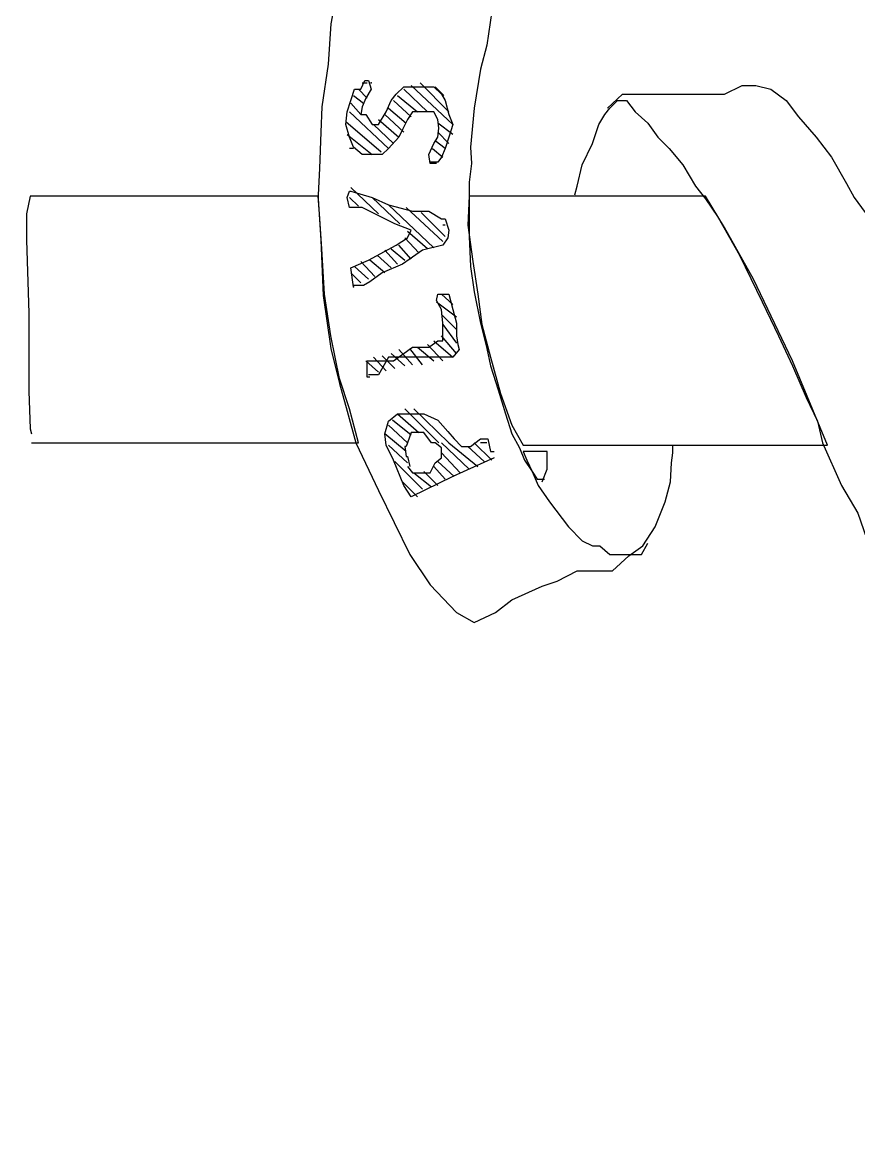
# Model space of a CAD drawing. Extents: x 748454 to 749044, y 4316681 to 4317708.
# Drawn here: x 748486.59 to 748493.23, y 4317526.49 to 4317535.47 of the extents above; entities that cross this region are included whole.
import ezdxf

# ---------------------------------------------------------------- set-up
doc = ezdxf.new("R2010")
doc.units = 0
doc.layers.get('0').update_dxf_attribs({"linetype": 'CONTINUOUS'})

msp = doc.modelspace()

# ---------------------------------------------------------------- linework, layer by layer
at = {"color": 0, "linetype": 'CONTINUOUS'}
for p, q in [((748489.11, 4317535.83), (748489.04, 4317535.46)), ((748489.11, 4317535.83), (748489.04, 4317535.46)), ((748490.32, 4317535.56), (748490.28, 4317535.29)), ((748490.32, 4317535.56), (748490.28, 4317535.29)), ((748489.04, 4317535.46), (748489.02, 4317535.14)), ((748489.04, 4317535.46), (748489.02, 4317535.14)), ((748490.28, 4317535.29), (748490.23, 4317535.1)), ((748490.28, 4317535.29), (748490.23, 4317535.1)), ((748489.02, 4317535.14), (748488.97, 4317534.8)), ((748489.02, 4317535.14), (748488.97, 4317534.8)), ((748490.23, 4317535.1), (748490.18, 4317534.79)), ((748490.23, 4317535.1), (748490.18, 4317534.79)), ((748489.28, 4317534.94), (748489.31, 4317535.01)), ((748489.28, 4317534.94), (748489.31, 4317535.01)), ((748489.29, 4317534.99), (748489.33, 4317534.99)), ((748489.29, 4317534.99), (748489.33, 4317534.99)), ((748489.31, 4317535.01), (748489.34, 4317535.01)), ((748489.31, 4317535.01), (748489.34, 4317535.01)), ((748489.34, 4317535.01), (748489.36, 4317534.94)), ((748489.34, 4317535.01), (748489.36, 4317534.94)), ((748489.98, 4317534.76), (748489.75, 4317534.99)), ((748489.98, 4317534.76), (748489.75, 4317534.99)), ((748489.2, 4317534.85), (748489.23, 4317534.94)), ((748489.2, 4317534.85), (748489.23, 4317534.94)), ((748489.22, 4317534.89), (748489.3, 4317534.83)), ((748489.22, 4317534.89), (748489.3, 4317534.83)), ((748489.23, 4317534.94), (748489.26, 4317534.94)), ((748489.23, 4317534.94), (748489.26, 4317534.94)), ((748489.33, 4317534.87), (748489.26, 4317534.94)), ((748489.26, 4317534.94), (748489.28, 4317534.94)), ((748489.33, 4317534.87), (748489.26, 4317534.94)), ((748489.26, 4317534.94), (748489.28, 4317534.94)), ((748489.36, 4317534.94), (748489.32, 4317534.87)), ((748489.36, 4317534.94), (748489.32, 4317534.87)), ((748489.52, 4317534.85), (748489.56, 4317534.9)), ((748489.52, 4317534.85), (748489.56, 4317534.9)), ((748489.56, 4317534.9), (748489.62, 4317534.96)), ((748489.56, 4317534.9), (748489.62, 4317534.96)), ((748489.57, 4317534.89), (748489.73, 4317534.76)), ((748489.57, 4317534.89), (748489.73, 4317534.76)), ((748489.62, 4317534.96), (748489.69, 4317534.96)), ((748489.62, 4317534.96), (748489.69, 4317534.96)), ((748489.81, 4317534.76), (748489.62, 4317534.94)), ((748489.81, 4317534.76), (748489.62, 4317534.94)), ((748489.68, 4317534.97), (748490.01, 4317534.66)), ((748489.68, 4317534.97), (748490.01, 4317534.66)), ((748489.69, 4317534.96), (748489.77, 4317534.96)), ((748489.69, 4317534.96), (748489.77, 4317534.96)), ((748489.77, 4317534.96), (748489.86, 4317534.96)), ((748489.77, 4317534.96), (748489.86, 4317534.96)), ((748489.86, 4317534.96), (748489.92, 4317534.9)), ((748489.86, 4317534.96), (748489.92, 4317534.9)), ((748489.87, 4317534.96), (748489.94, 4317534.89)), ((748489.87, 4317534.96), (748489.94, 4317534.89)), ((748489.92, 4317534.9), (748489.95, 4317534.85)), ((748489.92, 4317534.9), (748489.95, 4317534.85)), ((748491.24, 4317534.79), (748491.36, 4317534.9)), ((748491.24, 4317534.79), (748491.36, 4317534.9)), ((748491.36, 4317534.9), (748491.46, 4317534.9)), ((748491.36, 4317534.9), (748491.46, 4317534.9)), ((748491.46, 4317534.9), (748491.61, 4317534.9)), ((748491.46, 4317534.9), (748491.61, 4317534.9)), ((748491.61, 4317534.9), (748491.75, 4317534.9)), ((748491.61, 4317534.9), (748491.75, 4317534.9)), ((748491.75, 4317534.9), (748491.92, 4317534.9)), ((748491.75, 4317534.9), (748491.92, 4317534.9)), ((748491.92, 4317534.9), (748492.02, 4317534.9)), ((748491.92, 4317534.9), (748492.02, 4317534.9)), ((748492.02, 4317534.9), (748492.17, 4317534.9)), ((748492.02, 4317534.9), (748492.17, 4317534.9)), ((748492.17, 4317534.9), (748492.31, 4317534.97)), ((748492.17, 4317534.9), (748492.31, 4317534.97)), ((748492.31, 4317534.97), (748492.42, 4317534.97)), ((748492.31, 4317534.97), (748492.42, 4317534.97)), ((748492.42, 4317534.97), (748492.54, 4317534.94)), ((748492.42, 4317534.97), (748492.54, 4317534.94)), ((748492.54, 4317534.94), (748492.66, 4317534.85)), ((748492.54, 4317534.94), (748492.66, 4317534.85)), ((748488.97, 4317534.8), (748488.96, 4317534.6)), ((748488.97, 4317534.8), (748488.96, 4317534.6)), ((748489.17, 4317534.76), (748489.2, 4317534.85)), ((748489.17, 4317534.76), (748489.2, 4317534.85)), ((748489.28, 4317534.74), (748489.2, 4317534.83)), ((748489.28, 4317534.74), (748489.2, 4317534.83)), ((748489.29, 4317534.8), (748489.28, 4317534.74)), ((748489.29, 4317534.8), (748489.28, 4317534.74)), ((748489.32, 4317534.87), (748489.29, 4317534.8)), ((748489.32, 4317534.87), (748489.29, 4317534.8)), ((748489.48, 4317534.76), (748489.52, 4317534.85)), ((748489.48, 4317534.76), (748489.52, 4317534.85)), ((748489.68, 4317534.72), (748489.54, 4317534.85)), ((748489.68, 4317534.72), (748489.54, 4317534.85)), ((748489.95, 4317534.85), (748489.98, 4317534.74)), ((748489.95, 4317534.85), (748489.98, 4317534.74)), ((748491.26, 4317534.79), (748491.32, 4317534.85)), ((748491.26, 4317534.79), (748491.32, 4317534.85)), ((748491.32, 4317534.85), (748491.39, 4317534.85)), ((748491.32, 4317534.85), (748491.39, 4317534.85)), ((748491.39, 4317534.85), (748491.46, 4317534.76)), ((748491.39, 4317534.85), (748491.46, 4317534.76)), ((748492.66, 4317534.85), (748492.76, 4317534.72)), ((748492.66, 4317534.85), (748492.76, 4317534.72)), ((748489.16, 4317534.66), (748489.17, 4317534.76)), ((748489.16, 4317534.66), (748489.17, 4317534.76)), ((748489.19, 4317534.76), (748489.5, 4317534.47)), ((748489.19, 4317534.76), (748489.5, 4317534.47)), ((748489.28, 4317534.74), (748489.29, 4317534.74)), ((748489.28, 4317534.74), (748489.29, 4317534.74)), ((748489.29, 4317534.74), (748489.32, 4317534.74)), ((748489.29, 4317534.74), (748489.32, 4317534.74)), ((748489.32, 4317534.74), (748489.37, 4317534.66)), ((748489.32, 4317534.74), (748489.37, 4317534.66)), ((748489.42, 4317534.66), (748489.48, 4317534.76)), ((748489.42, 4317534.66), (748489.48, 4317534.76)), ((748489.62, 4317534.6), (748489.47, 4317534.74)), ((748489.62, 4317534.6), (748489.47, 4317534.74)), ((748489.5, 4317534.79), (748489.64, 4317534.67)), ((748489.5, 4317534.79), (748489.64, 4317534.67)), ((748489.69, 4317534.76), (748489.65, 4317534.7)), ((748489.69, 4317534.76), (748489.65, 4317534.7)), ((748489.75, 4317534.76), (748489.69, 4317534.76)), ((748489.75, 4317534.76), (748489.69, 4317534.76)), ((748489.81, 4317534.76), (748489.75, 4317534.76)), ((748489.81, 4317534.76), (748489.75, 4317534.76)), ((748489.86, 4317534.76), (748489.81, 4317534.76)), ((748489.86, 4317534.76), (748489.81, 4317534.76)), ((748489.89, 4317534.7), (748489.86, 4317534.76)), ((748489.89, 4317534.7), (748489.86, 4317534.76)), ((748489.98, 4317534.74), (748490.01, 4317534.66)), ((748489.98, 4317534.74), (748490.01, 4317534.66)), ((748490.18, 4317534.79), (748490.15, 4317534.48)), ((748490.18, 4317534.79), (748490.15, 4317534.48)), ((748491.17, 4317534.66), (748491.22, 4317534.74)), ((748491.17, 4317534.66), (748491.22, 4317534.74)), ((748491.22, 4317534.74), (748491.26, 4317534.79)), ((748491.22, 4317534.74), (748491.26, 4317534.79)), ((748491.46, 4317534.76), (748491.56, 4317534.67)), ((748491.46, 4317534.76), (748491.56, 4317534.67)), ((748492.76, 4317534.72), (748492.9, 4317534.56)), ((748492.76, 4317534.72), (748492.9, 4317534.56)), ((748489.44, 4317534.44), (748489.16, 4317534.68)), ((748489.44, 4317534.44), (748489.16, 4317534.68)), ((748489.19, 4317534.56), (748489.16, 4317534.66)), ((748489.19, 4317534.56), (748489.16, 4317534.66)), ((748489.37, 4317534.66), (748489.42, 4317534.66)), ((748489.37, 4317534.66), (748489.42, 4317534.66)), ((748489.54, 4317534.51), (748489.38, 4317534.66)), ((748489.54, 4317534.51), (748489.38, 4317534.66)), ((748489.42, 4317534.7), (748489.58, 4317534.56)), ((748489.42, 4317534.7), (748489.58, 4317534.56)), ((748489.61, 4317534.62), (748489.58, 4317534.56)), ((748489.61, 4317534.62), (748489.58, 4317534.56)), ((748489.65, 4317534.7), (748489.61, 4317534.62)), ((748489.65, 4317534.7), (748489.61, 4317534.62)), ((748489.9, 4317534.63), (748489.89, 4317534.7)), ((748489.9, 4317534.63), (748489.89, 4317534.7)), ((748490.01, 4317534.58), (748489.89, 4317534.67)), ((748490.01, 4317534.58), (748489.89, 4317534.67)), ((748489.89, 4317534.56), (748489.9, 4317534.63)), ((748489.89, 4317534.56), (748489.9, 4317534.63)), ((748490.01, 4317534.66), (748489.98, 4317534.56)), ((748490.01, 4317534.66), (748489.98, 4317534.56)), ((748491.12, 4317534.51), (748491.17, 4317534.66)), ((748491.12, 4317534.51), (748491.17, 4317534.66)), ((748491.56, 4317534.67), (748491.64, 4317534.56)), ((748491.56, 4317534.67), (748491.64, 4317534.56)), ((748488.96, 4317534.6), (748488.95, 4317534.31)), ((748488.96, 4317534.6), (748488.95, 4317534.31)), ((748489.17, 4317534.58), (748489.37, 4317534.42)), ((748489.17, 4317534.58), (748489.37, 4317534.42)), ((748489.22, 4317534.48), (748489.19, 4317534.56)), ((748489.22, 4317534.48), (748489.19, 4317534.56)), ((748489.58, 4317534.56), (748489.5, 4317534.47)), ((748489.58, 4317534.56), (748489.5, 4317534.47)), ((748489.86, 4317534.51), (748489.89, 4317534.56)), ((748489.86, 4317534.51), (748489.89, 4317534.56)), ((748489.95, 4317534.47), (748489.87, 4317534.53)), ((748489.95, 4317534.47), (748489.87, 4317534.53)), ((748489.89, 4317534.6), (748489.98, 4317534.51)), ((748489.89, 4317534.6), (748489.98, 4317534.51)), ((748489.98, 4317534.56), (748489.95, 4317534.47)), ((748489.98, 4317534.56), (748489.95, 4317534.47)), ((748491.64, 4317534.56), (748491.73, 4317534.47)), ((748491.64, 4317534.56), (748491.73, 4317534.47)), ((748492.9, 4317534.56), (748493.02, 4317534.4)), ((748492.9, 4317534.56), (748493.02, 4317534.4)), ((748489.22, 4317534.47), (748489.19, 4317534.47)), ((748489.22, 4317534.47), (748489.19, 4317534.47)), ((748489.29, 4317534.42), (748489.22, 4317534.48)), ((748489.29, 4317534.42), (748489.22, 4317534.48)), ((748489.5, 4317534.47), (748489.45, 4317534.42)), ((748489.5, 4317534.47), (748489.45, 4317534.42)), ((748489.82, 4317534.42), (748489.86, 4317534.51)), ((748489.82, 4317534.42), (748489.86, 4317534.51)), ((748489.85, 4317534.47), (748489.93, 4317534.4)), ((748489.85, 4317534.47), (748489.93, 4317534.4)), ((748489.95, 4317534.47), (748489.92, 4317534.4)), ((748489.95, 4317534.47), (748489.92, 4317534.4)), ((748490.15, 4317534.48), (748490.16, 4317534.35)), ((748490.15, 4317534.48), (748490.16, 4317534.35)), ((748491.04, 4317534.34), (748491.12, 4317534.51)), ((748491.04, 4317534.34), (748491.12, 4317534.51)), ((748491.73, 4317534.47), (748491.84, 4317534.34)), ((748491.73, 4317534.47), (748491.84, 4317534.34)), ((748489.39, 4317534.42), (748489.29, 4317534.42)), ((748489.39, 4317534.42), (748489.29, 4317534.42)), ((748489.45, 4317534.42), (748489.39, 4317534.42)), ((748489.45, 4317534.42), (748489.39, 4317534.42)), ((748489.83, 4317534.35), (748489.82, 4317534.42)), ((748489.83, 4317534.35), (748489.82, 4317534.42)), ((748489.87, 4317534.36), (748489.83, 4317534.36)), ((748489.87, 4317534.36), (748489.83, 4317534.36)), ((748489.85, 4317534.35), (748489.83, 4317534.35)), ((748489.85, 4317534.35), (748489.83, 4317534.35)), ((748489.87, 4317534.36), (748489.85, 4317534.36)), ((748489.87, 4317534.36), (748489.85, 4317534.36)), ((748489.88, 4317534.35), (748489.85, 4317534.35)), ((748489.88, 4317534.35), (748489.85, 4317534.35)), ((748489.89, 4317534.36), (748489.87, 4317534.36)), ((748489.89, 4317534.36), (748489.87, 4317534.36)), ((748489.92, 4317534.4), (748489.89, 4317534.36)), ((748489.92, 4317534.4), (748489.89, 4317534.36)), ((748490.16, 4317534.35), (748490.14, 4317534.2)), ((748490.16, 4317534.35), (748490.14, 4317534.2)), ((748493.02, 4317534.4), (748493.14, 4317534.19)), ((748493.02, 4317534.4), (748493.14, 4317534.19)), ((748488.95, 4317534.31), (748488.94, 4317534.1)), ((748488.95, 4317534.31), (748488.94, 4317534.1)), ((748491, 4317534.17), (748491.04, 4317534.34)), ((748491, 4317534.17), (748491.04, 4317534.34)), ((748491.84, 4317534.34), (748491.94, 4317534.17)), ((748491.84, 4317534.34), (748491.94, 4317534.17)), ((748490.14, 4317534.2), (748490.14, 4317534.08)), ((748490.14, 4317534.2), (748490.14, 4317534.08)), ((748490.98, 4317534.1), (748491, 4317534.17)), ((748490.98, 4317534.1), (748491, 4317534.17)), ((748491.94, 4317534.17), (748492.02, 4317534.07)), ((748491.94, 4317534.17), (748492.02, 4317534.07)), ((748493.14, 4317534.19), (748493.2, 4317534.08)), ((748493.14, 4317534.19), (748493.2, 4317534.08)), ((748486.65, 4317534.09), (748486.62, 4317533.95)), ((748486.65, 4317534.09), (748486.62, 4317533.95)), ((748486.7, 4317534.09), (748486.65, 4317534.09)), ((748486.7, 4317534.09), (748486.65, 4317534.09)), ((748486.89, 4317534.09), (748486.7, 4317534.09)), ((748486.89, 4317534.09), (748486.7, 4317534.09)), ((748487.29, 4317534.09), (748486.89, 4317534.09)), ((748487.29, 4317534.09), (748486.89, 4317534.09)), ((748488.32, 4317534.09), (748487.29, 4317534.09)), ((748488.32, 4317534.09), (748487.29, 4317534.09)), ((748488.94, 4317534.09), (748488.32, 4317534.09)), ((748488.94, 4317534.09), (748488.32, 4317534.09)), ((748488.94, 4317534.1), (748488.94, 4317534.07)), ((748488.94, 4317534.1), (748488.94, 4317534.07)), ((748488.95, 4317533.95), (748488.94, 4317534.09)), ((748488.95, 4317533.95), (748488.94, 4317534.09)), ((748489.17, 4317534.08), (748489.19, 4317534.13)), ((748489.17, 4317534.08), (748489.19, 4317534.13)), ((748489.19, 4317534), (748489.17, 4317534.08)), ((748489.19, 4317534), (748489.17, 4317534.08)), ((748489.19, 4317534.13), (748489.2, 4317534.13)), ((748489.19, 4317534.13), (748489.2, 4317534.13)), ((748489.26, 4317534.01), (748489.19, 4317534.08)), ((748489.26, 4317534.01), (748489.19, 4317534.08)), ((748489.2, 4317534.16), (748489.42, 4317533.95)), ((748489.2, 4317534.16), (748489.42, 4317533.95)), ((748489.2, 4317534.13), (748489.37, 4317534.08)), ((748489.2, 4317534.13), (748489.37, 4317534.08)), ((748489.37, 4317534.08), (748489.5, 4317534.02)), ((748489.59, 4317533.87), (748489.37, 4317534.08)), ((748489.37, 4317534.08), (748489.5, 4317534.02)), ((748489.59, 4317533.87), (748489.37, 4317534.08)), ((748490.14, 4317534.09), (748490.13, 4317533.86)), ((748490.14, 4317534.09), (748490.13, 4317533.86)), ((748490.23, 4317534.09), (748490.14, 4317534.09)), ((748490.23, 4317534.09), (748490.14, 4317534.09)), ((748490.14, 4317534.08), (748490.14, 4317533.77)), ((748490.14, 4317534.08), (748490.14, 4317533.77)), ((748490.58, 4317534.09), (748490.23, 4317534.09)), ((748490.58, 4317534.09), (748490.23, 4317534.09)), ((748490.97, 4317534.09), (748490.58, 4317534.09)), ((748490.97, 4317534.09), (748490.58, 4317534.09)), ((748491.26, 4317534.09), (748490.97, 4317534.09)), ((748491.26, 4317534.09), (748490.97, 4317534.09)), ((748491.77, 4317534.09), (748491.26, 4317534.09)), ((748491.77, 4317534.09), (748491.26, 4317534.09)), ((748492.02, 4317534.09), (748491.77, 4317534.09)), ((748492.02, 4317534.09), (748491.77, 4317534.09)), ((748492.17, 4317533.84), (748492.02, 4317534.09)), ((748492.17, 4317533.84), (748492.02, 4317534.09)), ((748493.2, 4317534.08), (748493.29, 4317533.96)), ((748493.2, 4317534.08), (748493.29, 4317533.96)), ((748488.94, 4317534.07), (748488.96, 4317533.74)), ((748488.94, 4317534.07), (748488.96, 4317533.74)), ((748489.24, 4317534), (748489.19, 4317534)), ((748489.24, 4317534), (748489.19, 4317534)), ((748489.29, 4317534), (748489.24, 4317534)), ((748489.29, 4317534), (748489.24, 4317534)), ((748489.39, 4317533.95), (748489.29, 4317534)), ((748489.39, 4317533.95), (748489.29, 4317534)), ((748489.5, 4317534.02), (748489.69, 4317533.97)), ((748489.5, 4317534.02), (748489.86, 4317533.68)), ((748489.5, 4317534.02), (748489.69, 4317533.97)), ((748489.5, 4317534.02), (748489.86, 4317533.68)), ((748489.93, 4317533.73), (748489.64, 4317534)), ((748489.93, 4317533.73), (748489.64, 4317534)), ((748492.02, 4317534.07), (748492.12, 4317533.92)), ((748492.02, 4317534.07), (748492.12, 4317533.92)), ((748486.62, 4317533.95), (748486.62, 4317533.74)), ((748486.62, 4317533.95), (748486.62, 4317533.74)), ((748488.97, 4317533.67), (748488.95, 4317533.95)), ((748488.97, 4317533.67), (748488.95, 4317533.95)), ((748489.55, 4317533.87), (748489.39, 4317533.95)), ((748489.55, 4317533.87), (748489.39, 4317533.95)), ((748489.69, 4317533.97), (748489.82, 4317533.97)), ((748489.69, 4317533.97), (748489.82, 4317533.97)), ((748489.76, 4317533.96), (748489.95, 4317533.77)), ((748489.76, 4317533.96), (748489.95, 4317533.77)), ((748489.82, 4317533.97), (748489.92, 4317533.91)), ((748489.82, 4317533.97), (748489.92, 4317533.91)), ((748489.92, 4317533.91), (748489.95, 4317533.91)), ((748489.92, 4317533.91), (748489.95, 4317533.91)), ((748489.95, 4317533.91), (748489.98, 4317533.82)), ((748489.95, 4317533.91), (748489.98, 4317533.82)), ((748492.12, 4317533.92), (748492.29, 4317533.62)), ((748492.12, 4317533.92), (748492.29, 4317533.62)), ((748489.68, 4317533.82), (748489.55, 4317533.87)), ((748489.68, 4317533.82), (748489.55, 4317533.87)), ((748489.65, 4317533.76), (748489.68, 4317533.82)), ((748489.65, 4317533.76), (748489.68, 4317533.82)), ((748489.81, 4317533.67), (748489.65, 4317533.81)), ((748489.81, 4317533.67), (748489.65, 4317533.81)), ((748489.95, 4317533.86), (748489.93, 4317533.86)), ((748489.95, 4317533.86), (748489.93, 4317533.86)), ((748489.98, 4317533.82), (748489.97, 4317533.76)), ((748489.98, 4317533.82), (748489.97, 4317533.76)), ((748490.13, 4317533.86), (748490.17, 4317533.57)), ((748490.13, 4317533.86), (748490.17, 4317533.57)), ((748492.4, 4317533.43), (748492.17, 4317533.84)), ((748492.4, 4317533.43), (748492.17, 4317533.84)), ((748486.62, 4317533.74), (748486.64, 4317533.16)), ((748486.62, 4317533.74), (748486.64, 4317533.16)), ((748488.96, 4317533.74), (748488.98, 4317533.3)), ((748488.96, 4317533.74), (748488.98, 4317533.3)), ((748489.56, 4317533.7), (748489.65, 4317533.76)), ((748489.56, 4317533.7), (748489.65, 4317533.76)), ((748489.63, 4317533.76), (748489.74, 4317533.64)), ((748489.63, 4317533.76), (748489.74, 4317533.64)), ((748489.97, 4317533.76), (748489.93, 4317533.7)), ((748489.97, 4317533.76), (748489.93, 4317533.7)), ((748490.14, 4317533.77), (748490.15, 4317533.53)), ((748490.14, 4317533.77), (748490.15, 4317533.53)), ((748488.99, 4317533.31), (748488.97, 4317533.67)), ((748488.99, 4317533.31), (748488.97, 4317533.67)), ((748489.34, 4317533.58), (748489.56, 4317533.7)), ((748489.34, 4317533.58), (748489.56, 4317533.7)), ((748489.57, 4317533.55), (748489.47, 4317533.66)), ((748489.57, 4317533.55), (748489.47, 4317533.66)), ((748489.52, 4317533.67), (748489.63, 4317533.58)), ((748489.52, 4317533.67), (748489.63, 4317533.58)), ((748489.68, 4317533.59), (748489.58, 4317533.7)), ((748489.68, 4317533.59), (748489.58, 4317533.7)), ((748489.77, 4317533.66), (748489.61, 4317533.55)), ((748489.77, 4317533.66), (748489.61, 4317533.55)), ((748489.93, 4317533.7), (748489.77, 4317533.66)), ((748489.93, 4317533.7), (748489.77, 4317533.66)), ((748489.2, 4317533.52), (748489.34, 4317533.58)), ((748489.2, 4317533.52), (748489.34, 4317533.58)), ((748489.28, 4317533.57), (748489.39, 4317533.45)), ((748489.28, 4317533.57), (748489.39, 4317533.45)), ((748489.47, 4317533.48), (748489.35, 4317533.58)), ((748489.47, 4317533.48), (748489.35, 4317533.58)), ((748489.41, 4317533.62), (748489.52, 4317533.52)), ((748489.41, 4317533.62), (748489.52, 4317533.52)), ((748489.61, 4317533.55), (748489.45, 4317533.48)), ((748489.61, 4317533.55), (748489.45, 4317533.48)), ((748490.17, 4317533.57), (748490.21, 4317533.31)), ((748490.17, 4317533.57), (748490.21, 4317533.31)), ((748492.29, 4317533.62), (748492.47, 4317533.25)), ((748492.29, 4317533.62), (748492.47, 4317533.25)), ((748489.22, 4317533.37), (748489.2, 4317533.52)), ((748489.22, 4317533.37), (748489.2, 4317533.52)), ((748489.2, 4317533.48), (748489.28, 4317533.4)), ((748489.2, 4317533.48), (748489.28, 4317533.4)), ((748489.34, 4317533.43), (748489.23, 4317533.53)), ((748489.34, 4317533.43), (748489.23, 4317533.53)), ((748489.45, 4317533.48), (748489.35, 4317533.41)), ((748489.45, 4317533.48), (748489.35, 4317533.41)), ((748490.15, 4317533.53), (748490.18, 4317533.33)), ((748490.15, 4317533.53), (748490.18, 4317533.33)), ((748489.25, 4317533.38), (748489.22, 4317533.38)), ((748489.25, 4317533.38), (748489.22, 4317533.38)), ((748489.3, 4317533.38), (748489.25, 4317533.38)), ((748489.3, 4317533.38), (748489.25, 4317533.38)), ((748489.35, 4317533.41), (748489.3, 4317533.38)), ((748489.35, 4317533.41), (748489.3, 4317533.38)), ((748492.71, 4317532.78), (748492.4, 4317533.43)), ((748492.71, 4317532.78), (748492.4, 4317533.43)), ((748488.98, 4317533.3), (748489.04, 4317532.88)), ((748488.98, 4317533.3), (748489.04, 4317532.88)), ((748489.04, 4317532.98), (748488.99, 4317533.31)), ((748489.04, 4317532.98), (748488.99, 4317533.31)), ((748489.88, 4317533.26), (748489.89, 4317533.31)), ((748489.88, 4317533.26), (748489.89, 4317533.31)), ((748489.89, 4317533.31), (748489.95, 4317533.31)), ((748489.89, 4317533.31), (748489.95, 4317533.31)), ((748490.01, 4317533.23), (748489.92, 4317533.31)), ((748490.01, 4317533.23), (748489.92, 4317533.31)), ((748489.95, 4317533.31), (748489.98, 4317533.31)), ((748489.95, 4317533.31), (748489.98, 4317533.31)), ((748489.98, 4317533.31), (748490.01, 4317533.19)), ((748489.98, 4317533.31), (748490.01, 4317533.19)), ((748490.18, 4317533.33), (748490.23, 4317533.08)), ((748490.18, 4317533.33), (748490.23, 4317533.08)), ((748490.21, 4317533.31), (748490.24, 4317533.07)), ((748490.21, 4317533.31), (748490.24, 4317533.07)), ((748489.92, 4317533.19), (748489.88, 4317533.26)), ((748489.92, 4317533.19), (748489.88, 4317533.26)), ((748489.88, 4317533.25), (748490.04, 4317533.13)), ((748489.88, 4317533.25), (748490.04, 4317533.13)), ((748489.93, 4317533.08), (748489.92, 4317533.19)), ((748489.93, 4317533.08), (748489.92, 4317533.19)), ((748490.01, 4317533.19), (748490.04, 4317533.08)), ((748490.01, 4317533.19), (748490.04, 4317533.08)), ((748492.47, 4317533.25), (748492.6, 4317532.98)), ((748492.47, 4317533.25), (748492.6, 4317532.98)), ((748486.64, 4317533.16), (748486.64, 4317532.78)), ((748486.64, 4317533.16), (748486.64, 4317532.78)), ((748490.04, 4317533.03), (748489.92, 4317533.15)), ((748490.04, 4317533.03), (748489.92, 4317533.15)), ((748489.93, 4317532.94), (748489.93, 4317533.08)), ((748489.93, 4317532.94), (748489.93, 4317533.08)), ((748489.93, 4317533.07), (748490.04, 4317532.92)), ((748489.93, 4317533.07), (748490.04, 4317532.92)), ((748490.04, 4317533.08), (748490.04, 4317532.98)), ((748490.04, 4317533.08), (748490.04, 4317532.98)), ((748490.23, 4317533.08), (748490.28, 4317532.88)), ((748490.23, 4317533.08), (748490.28, 4317532.88)), ((748490.24, 4317533.07), (748490.31, 4317532.81)), ((748490.24, 4317533.07), (748490.31, 4317532.81)), ((748489.11, 4317532.64), (748489.04, 4317532.98)), ((748489.11, 4317532.64), (748489.04, 4317532.98)), ((748489.93, 4317532.78), (748489.81, 4317532.91)), ((748489.93, 4317532.78), (748489.81, 4317532.91)), ((748489.82, 4317532.89), (748489.89, 4317532.94)), ((748489.82, 4317532.89), (748489.89, 4317532.94)), ((748489.86, 4317532.94), (748490.01, 4317532.81)), ((748489.86, 4317532.94), (748490.01, 4317532.81)), ((748489.89, 4317532.94), (748489.93, 4317532.94)), ((748489.89, 4317532.94), (748489.93, 4317532.94)), ((748490.04, 4317532.84), (748489.92, 4317532.98)), ((748490.04, 4317532.84), (748489.92, 4317532.98)), ((748490.04, 4317532.98), (748490.05, 4317532.91)), ((748490.04, 4317532.98), (748490.05, 4317532.91)), ((748490.05, 4317532.91), (748490.06, 4317532.87)), ((748490.05, 4317532.91), (748490.06, 4317532.87)), ((748492.6, 4317532.98), (748492.71, 4317532.74)), ((748492.6, 4317532.98), (748492.71, 4317532.74)), ((748489.04, 4317532.88), (748489.11, 4317532.6)), ((748489.04, 4317532.88), (748489.11, 4317532.6)), ((748489.45, 4317532.82), (748489.55, 4317532.72)), ((748489.45, 4317532.82), (748489.55, 4317532.72)), ((748489.63, 4317532.74), (748489.52, 4317532.84)), ((748489.63, 4317532.74), (748489.52, 4317532.84)), ((748489.54, 4317532.78), (748489.69, 4317532.89)), ((748489.54, 4317532.78), (748489.69, 4317532.89)), ((748489.58, 4317532.87), (748489.69, 4317532.75)), ((748489.58, 4317532.87), (748489.69, 4317532.75)), ((748489.77, 4317532.75), (748489.67, 4317532.88)), ((748489.77, 4317532.75), (748489.67, 4317532.88)), ((748489.69, 4317532.89), (748489.82, 4317532.89)), ((748489.69, 4317532.89), (748489.82, 4317532.89)), ((748489.73, 4317532.89), (748489.86, 4317532.78)), ((748489.73, 4317532.89), (748489.86, 4317532.78)), ((748490.06, 4317532.87), (748490.01, 4317532.81)), ((748490.06, 4317532.87), (748490.01, 4317532.81)), ((748490.28, 4317532.88), (748490.31, 4317532.74)), ((748490.28, 4317532.88), (748490.31, 4317532.74)), ((748486.64, 4317532.78), (748486.64, 4317532.54)), ((748486.64, 4317532.78), (748486.64, 4317532.54)), ((748489.32, 4317532.78), (748489.42, 4317532.69)), ((748489.32, 4317532.78), (748489.42, 4317532.69)), ((748489.33, 4317532.65), (748489.33, 4317532.78)), ((748489.33, 4317532.78), (748489.42, 4317532.78)), ((748489.33, 4317532.65), (748489.33, 4317532.78)), ((748489.33, 4317532.78), (748489.42, 4317532.78)), ((748489.48, 4317532.7), (748489.38, 4317532.81)), ((748489.48, 4317532.7), (748489.38, 4317532.81)), ((748489.5, 4317532.81), (748489.42, 4317532.67)), ((748489.5, 4317532.81), (748489.42, 4317532.67)), ((748489.42, 4317532.78), (748489.54, 4317532.78)), ((748489.42, 4317532.78), (748489.54, 4317532.78)), ((748489.61, 4317532.81), (748489.5, 4317532.81)), ((748489.61, 4317532.81), (748489.5, 4317532.81)), ((748489.81, 4317532.81), (748489.61, 4317532.81)), ((748489.81, 4317532.81), (748489.61, 4317532.81)), ((748489.9, 4317532.81), (748489.81, 4317532.81)), ((748489.9, 4317532.81), (748489.81, 4317532.81)), ((748490.01, 4317532.81), (748489.9, 4317532.81)), ((748490.01, 4317532.81), (748489.9, 4317532.81)), ((748490.31, 4317532.81), (748490.39, 4317532.52)), ((748490.31, 4317532.81), (748490.39, 4317532.52)), ((748490.31, 4317532.74), (748490.37, 4317532.55)), ((748490.31, 4317532.74), (748490.37, 4317532.55)), ((748492.99, 4317532.11), (748492.71, 4317532.78)), ((748492.99, 4317532.11), (748492.71, 4317532.78)), ((748492.71, 4317532.74), (748492.82, 4317532.49)), ((748492.71, 4317532.74), (748492.82, 4317532.49)), ((748489.19, 4317532.4), (748489.11, 4317532.64)), ((748489.19, 4317532.4), (748489.11, 4317532.64)), ((748489.35, 4317532.65), (748489.33, 4317532.65)), ((748489.35, 4317532.65), (748489.33, 4317532.65)), ((748489.42, 4317532.67), (748489.34, 4317532.67)), ((748489.42, 4317532.67), (748489.34, 4317532.67)), ((748489.11, 4317532.6), (748489.17, 4317532.38)), ((748489.11, 4317532.6), (748489.17, 4317532.38)), ((748490.37, 4317532.55), (748490.43, 4317532.36)), ((748490.37, 4317532.55), (748490.43, 4317532.36)), ((748486.64, 4317532.54), (748486.65, 4317532.24)), ((748486.64, 4317532.54), (748486.65, 4317532.24)), ((748490.39, 4317532.52), (748490.48, 4317532.27)), ((748490.39, 4317532.52), (748490.48, 4317532.27)), ((748492.82, 4317532.49), (748492.91, 4317532.3)), ((748492.82, 4317532.49), (748492.91, 4317532.3)), ((748489.17, 4317532.38), (748489.24, 4317532.13)), ((748489.17, 4317532.38), (748489.24, 4317532.13)), ((748489.26, 4317532.13), (748489.19, 4317532.4)), ((748489.26, 4317532.13), (748489.19, 4317532.4)), ((748489.9, 4317532.13), (748489.63, 4317532.4)), ((748489.9, 4317532.13), (748489.63, 4317532.4)), ((748489.7, 4317532.4), (748489.98, 4317532.13)), ((748489.7, 4317532.4), (748489.98, 4317532.13)), ((748489.47, 4317532.2), (748489.5, 4317532.3)), ((748489.47, 4317532.2), (748489.5, 4317532.3)), ((748489.5, 4317532.3), (748489.57, 4317532.36)), ((748489.5, 4317532.3), (748489.57, 4317532.36)), ((748489.68, 4317532.19), (748489.53, 4317532.31)), ((748489.68, 4317532.19), (748489.53, 4317532.31)), ((748489.57, 4317532.36), (748489.64, 4317532.36)), ((748489.57, 4317532.36), (748489.74, 4317532.21)), ((748489.57, 4317532.36), (748489.64, 4317532.36)), ((748489.57, 4317532.36), (748489.74, 4317532.21)), ((748489.64, 4317532.36), (748489.7, 4317532.36)), ((748489.64, 4317532.36), (748489.7, 4317532.36)), ((748489.7, 4317532.36), (748489.78, 4317532.36)), ((748489.7, 4317532.36), (748489.78, 4317532.36)), ((748489.78, 4317532.36), (748489.89, 4317532.31)), ((748489.78, 4317532.36), (748489.89, 4317532.31)), ((748489.89, 4317532.31), (748489.97, 4317532.22)), ((748489.89, 4317532.31), (748489.97, 4317532.22)), ((748490.43, 4317532.36), (748490.48, 4317532.2)), ((748490.43, 4317532.36), (748490.48, 4317532.2)), ((748492.91, 4317532.3), (748492.95, 4317532.13)), ((748492.91, 4317532.3), (748492.95, 4317532.13)), ((748486.65, 4317532.24), (748486.66, 4317532.2)), ((748486.65, 4317532.24), (748486.66, 4317532.2)), ((748489.64, 4317532.06), (748489.47, 4317532.2)), ((748489.48, 4317532.11), (748489.47, 4317532.2)), ((748489.64, 4317532.06), (748489.47, 4317532.2)), ((748489.48, 4317532.11), (748489.47, 4317532.2)), ((748489.5, 4317532.27), (748489.65, 4317532.13)), ((748489.5, 4317532.27), (748489.65, 4317532.13)), ((748489.68, 4317532.21), (748489.65, 4317532.13)), ((748489.68, 4317532.21), (748489.65, 4317532.13)), ((748489.73, 4317532.21), (748489.68, 4317532.21)), ((748489.73, 4317532.21), (748489.68, 4317532.21)), ((748489.78, 4317532.21), (748489.73, 4317532.21)), ((748489.78, 4317532.21), (748489.73, 4317532.21)), ((748489.84, 4317532.13), (748489.78, 4317532.21)), ((748489.84, 4317532.13), (748489.78, 4317532.21)), ((748489.97, 4317532.22), (748490.02, 4317532.16)), ((748489.97, 4317532.22), (748490.02, 4317532.16)), ((748490.48, 4317532.27), (748490.57, 4317532.11)), ((748490.48, 4317532.27), (748490.57, 4317532.11)), ((748490.48, 4317532.2), (748490.54, 4317532.09)), ((748490.48, 4317532.2), (748490.54, 4317532.09)), ((748486.66, 4317532.13), (748486.7, 4317532.13)), ((748486.66, 4317532.13), (748486.7, 4317532.13)), ((748486.7, 4317532.13), (748488.07, 4317532.13)), ((748486.7, 4317532.13), (748488.07, 4317532.13)), ((748488.07, 4317532.13), (748489.26, 4317532.13)), ((748488.07, 4317532.13), (748489.26, 4317532.13)), ((748489.24, 4317532.13), (748489.42, 4317531.75)), ((748489.24, 4317532.13), (748489.42, 4317531.75)), ((748489.54, 4317531.99), (748489.48, 4317532.11)), ((748489.54, 4317531.99), (748489.48, 4317532.11)), ((748489.5, 4317532.11), (748489.65, 4317531.97)), ((748489.5, 4317532.11), (748489.65, 4317531.97)), ((748489.64, 4317532.1), (748489.63, 4317532.1)), ((748489.63, 4317532.1), (748489.64, 4317532.02)), ((748489.64, 4317532.1), (748489.63, 4317532.1)), ((748489.63, 4317532.1), (748489.64, 4317532.02)), ((748489.65, 4317532.13), (748489.64, 4317532.1)), ((748489.65, 4317532.13), (748489.64, 4317532.1)), ((748489.87, 4317532.13), (748489.84, 4317532.13)), ((748489.87, 4317532.13), (748489.84, 4317532.13)), ((748489.92, 4317532.09), (748489.87, 4317532.13)), ((748489.92, 4317532.09), (748489.87, 4317532.13)), ((748490.14, 4317531.92), (748489.92, 4317532.13)), ((748490.14, 4317531.92), (748489.92, 4317532.13)), ((748489.98, 4317532.13), (748490.21, 4317531.94)), ((748489.98, 4317532.13), (748490.21, 4317531.94)), ((748490.02, 4317532.16), (748490.08, 4317532.1)), ((748490.02, 4317532.16), (748490.08, 4317532.1)), ((748490.08, 4317532.1), (748490.15, 4317532.1)), ((748490.08, 4317532.1), (748490.15, 4317532.1)), ((748490.26, 4317531.98), (748490.13, 4317532.1)), ((748490.26, 4317531.98), (748490.13, 4317532.1)), ((748490.15, 4317532.1), (748490.23, 4317532.16)), ((748490.15, 4317532.1), (748490.23, 4317532.16)), ((748490.18, 4317532.13), (748490.32, 4317531.99)), ((748490.18, 4317532.13), (748490.32, 4317531.99)), ((748490.23, 4317532.16), (748490.26, 4317532.16)), ((748490.23, 4317532.16), (748490.26, 4317532.16)), ((748490.28, 4317532.13), (748490.23, 4317532.13)), ((748490.28, 4317532.13), (748490.23, 4317532.13)), ((748490.26, 4317532.16), (748490.29, 4317532.16)), ((748490.26, 4317532.16), (748490.29, 4317532.16)), ((748490.29, 4317532.16), (748490.31, 4317532.06)), ((748490.29, 4317532.16), (748490.31, 4317532.06)), ((748490.57, 4317532.11), (748491.17, 4317532.11)), ((748490.57, 4317532.11), (748490.63, 4317532.11)), ((748490.57, 4317532.11), (748491.17, 4317532.11)), ((748490.57, 4317532.11), (748490.63, 4317532.11)), ((748491.17, 4317532.11), (748491.83, 4317532.11)), ((748491.17, 4317532.11), (748491.83, 4317532.11)), ((748491.76, 4317532.05), (748491.76, 4317532.11)), ((748491.76, 4317532.05), (748491.76, 4317532.11)), ((748491.83, 4317532.11), (748492.63, 4317532.11)), ((748491.83, 4317532.11), (748492.63, 4317532.11)), ((748492.63, 4317532.11), (748492.99, 4317532.11)), ((748492.63, 4317532.11), (748492.99, 4317532.11)), ((748492.95, 4317532.13), (748493.1, 4317531.79)), ((748492.95, 4317532.13), (748493.1, 4317531.79)), ((748489.64, 4317532.02), (748489.65, 4317532.02)), ((748489.64, 4317532.02), (748489.65, 4317532.02)), ((748489.65, 4317532.02), (748489.67, 4317531.94)), ((748489.65, 4317532.02), (748489.67, 4317531.94)), ((748489.87, 4317531.97), (748489.92, 4317532.01)), ((748489.87, 4317531.97), (748489.92, 4317532.01)), ((748489.92, 4317532.01), (748489.92, 4317532.09)), ((748489.92, 4317532.01), (748489.92, 4317532.09)), ((748489.92, 4317532.05), (748490.07, 4317531.89)), ((748489.92, 4317532.05), (748490.07, 4317531.89)), ((748490.34, 4317532.01), (748490.01, 4317531.86)), ((748490.34, 4317532.01), (748490.01, 4317531.86)), ((748490.31, 4317532.06), (748490.34, 4317532.06)), ((748490.31, 4317532.06), (748490.34, 4317532.06)), ((748490.54, 4317532.09), (748490.58, 4317531.99)), ((748490.54, 4317532.09), (748490.58, 4317531.99)), ((748490.6, 4317532.06), (748490.57, 4317532.06)), ((748490.57, 4317532.06), (748490.6, 4317531.99)), ((748490.6, 4317532.06), (748490.57, 4317532.06)), ((748490.57, 4317532.06), (748490.6, 4317531.99)), ((748490.66, 4317532.06), (748490.6, 4317532.06)), ((748490.66, 4317532.06), (748490.6, 4317532.06)), ((748490.72, 4317532.06), (748490.66, 4317532.06)), ((748490.72, 4317532.06), (748490.66, 4317532.06)), ((748490.76, 4317532.06), (748490.72, 4317532.06)), ((748490.76, 4317532.06), (748490.72, 4317532.06)), ((748490.76, 4317531.99), (748490.76, 4317532.06)), ((748490.76, 4317531.99), (748490.76, 4317532.06)), ((748491.75, 4317531.97), (748491.76, 4317532.05)), ((748491.75, 4317531.97), (748491.76, 4317532.05)), ((748489.62, 4317531.79), (748489.54, 4317531.99)), ((748489.62, 4317531.79), (748489.54, 4317531.99)), ((748489.77, 4317531.76), (748489.55, 4317531.98)), ((748489.77, 4317531.76), (748489.55, 4317531.98)), ((748489.65, 4317531.94), (748489.69, 4317531.89)), ((748489.65, 4317531.94), (748489.69, 4317531.89)), ((748489.83, 4317531.89), (748489.87, 4317531.97)), ((748489.83, 4317531.89), (748489.87, 4317531.97)), ((748489.86, 4317531.94), (748489.95, 4317531.84)), ((748489.86, 4317531.94), (748489.95, 4317531.84)), ((748490.02, 4317531.86), (748489.89, 4317531.98)), ((748490.02, 4317531.86), (748489.89, 4317531.98)), ((748490.58, 4317531.99), (748490.64, 4317531.9)), ((748490.58, 4317531.99), (748490.64, 4317531.9)), ((748490.6, 4317531.99), (748490.64, 4317531.9)), ((748490.6, 4317531.99), (748490.64, 4317531.9)), ((748490.72, 4317531.82), (748490.76, 4317531.92)), ((748490.72, 4317531.82), (748490.76, 4317531.92)), ((748490.76, 4317531.92), (748490.76, 4317531.99)), ((748490.76, 4317531.92), (748490.76, 4317531.99)), ((748491.74, 4317531.82), (748491.75, 4317531.97)), ((748491.74, 4317531.82), (748491.75, 4317531.97)), ((748490.01, 4317531.86), (748489.68, 4317531.7)), ((748490.01, 4317531.86), (748489.68, 4317531.7)), ((748489.69, 4317531.89), (748489.76, 4317531.89)), ((748489.69, 4317531.89), (748489.76, 4317531.89)), ((748489.7, 4317531.89), (748489.84, 4317531.78)), ((748489.7, 4317531.89), (748489.84, 4317531.78)), ((748489.76, 4317531.89), (748489.83, 4317531.89)), ((748489.76, 4317531.89), (748489.83, 4317531.89)), ((748489.89, 4317531.79), (748489.78, 4317531.9)), ((748489.89, 4317531.79), (748489.78, 4317531.9)), ((748490.64, 4317531.9), (748490.69, 4317531.79)), ((748490.64, 4317531.9), (748490.68, 4317531.84)), ((748490.64, 4317531.9), (748490.69, 4317531.79)), ((748490.64, 4317531.9), (748490.68, 4317531.84)), ((748490.68, 4317531.84), (748490.74, 4317531.84)), ((748490.68, 4317531.84), (748490.74, 4317531.84)), ((748489.42, 4317531.75), (748489.67, 4317531.24)), ((748489.42, 4317531.75), (748489.67, 4317531.24)), ((748489.61, 4317531.82), (748489.73, 4317531.7)), ((748489.61, 4317531.82), (748489.73, 4317531.7)), ((748489.68, 4317531.7), (748489.62, 4317531.79)), ((748489.68, 4317531.7), (748489.62, 4317531.79)), ((748490.69, 4317531.79), (748490.78, 4317531.66)), ((748490.69, 4317531.79), (748490.78, 4317531.66)), ((748491.7, 4317531.66), (748491.74, 4317531.82)), ((748491.7, 4317531.66), (748491.74, 4317531.82)), ((748493.1, 4317531.79), (748493.23, 4317531.57)), ((748493.1, 4317531.79), (748493.23, 4317531.57)), ((748490.78, 4317531.66), (748490.93, 4317531.46)), ((748490.78, 4317531.66), (748490.93, 4317531.46)), ((748491.62, 4317531.46), (748491.7, 4317531.66)), ((748491.62, 4317531.46), (748491.7, 4317531.66)), ((748493.23, 4317531.57), (748493.3, 4317531.37)), ((748493.23, 4317531.57), (748493.3, 4317531.37)), ((748490.93, 4317531.46), (748491.04, 4317531.35)), ((748490.93, 4317531.46), (748491.04, 4317531.35)), ((748491.52, 4317531.31), (748491.62, 4317531.46)), ((748491.52, 4317531.31), (748491.62, 4317531.46)), ((748491.04, 4317531.35), (748491.12, 4317531.31)), ((748491.04, 4317531.35), (748491.12, 4317531.31)), ((748491.12, 4317531.31), (748491.18, 4317531.31)), ((748491.12, 4317531.31), (748491.18, 4317531.31)), ((748491.18, 4317531.31), (748491.26, 4317531.24)), ((748491.18, 4317531.31), (748491.26, 4317531.24)), ((748491.41, 4317531.23), (748491.52, 4317531.31)), ((748491.41, 4317531.23), (748491.52, 4317531.31)), ((748491.51, 4317531.24), (748491.56, 4317531.33)), ((748491.51, 4317531.24), (748491.56, 4317531.33)), ((748489.67, 4317531.24), (748489.83, 4317531)), ((748489.67, 4317531.24), (748489.83, 4317531)), ((748491.26, 4317531.24), (748491.35, 4317531.24)), ((748491.26, 4317531.24), (748491.35, 4317531.24)), ((748491.28, 4317531.11), (748491.41, 4317531.23)), ((748491.28, 4317531.11), (748491.41, 4317531.23)), ((748491.35, 4317531.24), (748491.41, 4317531.24)), ((748491.35, 4317531.24), (748491.41, 4317531.24)), ((748491.41, 4317531.24), (748491.51, 4317531.24)), ((748491.41, 4317531.24), (748491.51, 4317531.24)), ((748490.84, 4317531.03), (748491, 4317531.11)), ((748490.84, 4317531.03), (748491, 4317531.11)), ((748491, 4317531.11), (748491.14, 4317531.11)), ((748491, 4317531.11), (748491.14, 4317531.11)), ((748491.14, 4317531.11), (748491.28, 4317531.11)), ((748491.14, 4317531.11), (748491.28, 4317531.11)), ((748490.72, 4317530.99), (748490.84, 4317531.03)), ((748490.72, 4317530.99), (748490.84, 4317531.03)), ((748489.83, 4317531), (748490.04, 4317530.78)), ((748489.83, 4317531), (748490.04, 4317530.78)), ((748490.48, 4317530.88), (748490.72, 4317530.99)), ((748490.48, 4317530.88), (748490.72, 4317530.99)), ((748490.35, 4317530.78), (748490.48, 4317530.88)), ((748490.35, 4317530.78), (748490.48, 4317530.88)), ((748490.04, 4317530.78), (748490.18, 4317530.7)), ((748490.04, 4317530.78), (748490.18, 4317530.7)), ((748490.18, 4317530.7), (748490.35, 4317530.78)), ((748490.18, 4317530.7), (748490.35, 4317530.78))]:
    msp.add_line(p, q, dxfattribs=at)
for p in [(748489.36, 4317534.99), (748489.36, 4317534.99), (748489.22, 4317533.37), (748489.22, 4317533.37)]:
    msp.add_point(p, dxfattribs=at)

# ---------------------------------------------------------------- meshes
mesh = msp.add_polyface(dxfattribs=at)
corners = [(748454.5, 4316681), (748454.5, 4316681), (748454.5, 4316871.9618), (748762.5, 4316681), (748454.5, 4317046.4935), (749044, 4316681), (748454.5, 4317707.5), (749044, 4317342.0065), (749044, 4317707.5)]
mesh.append_faces([[corners[k] for k in face] for face in [(0, 1, 3, 2), (2, 3, 5, 4), (4, 5, 7, 6), (6, 7, 8, 8)]], dxfattribs={"vtx0": -1, "vtx2": -1, "color": 0})
mesh = msp.add_polyface(dxfattribs=at)
corners = [(748464.5, 4317521), (748464.5, 4317521), (748464.5, 4317695.2713), (748745.58, 4317521), (748464.5, 4317701.5), (748745.58, 4317527.2287), (748745.58, 4317701.5)]
mesh.append_faces([[corners[k] for k in face] for face in [(0, 1, 3, 2), (2, 3, 5, 4), (4, 5, 6, 6)]], dxfattribs={"vtx0": -1, "vtx2": -1, "color": 0})

doc.saveas('drawing.dxf')
